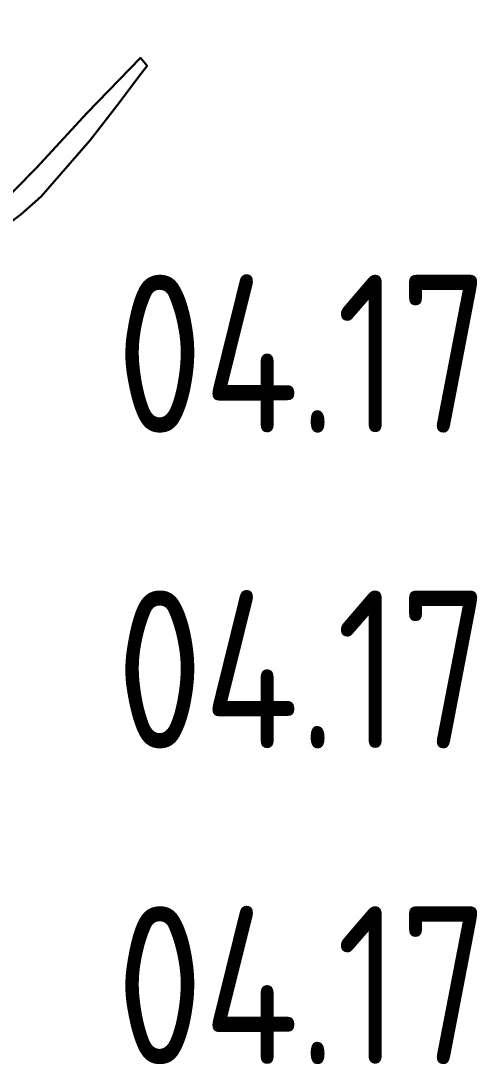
# Model space of a CAD drawing. Extents: x 16310088 to 16425637, y -218501 to -177893.
# Drawn here: x 16412544 to 16413267, y -216900 to -215248 of the extents above; entities that cross this region are included whole.
import ezdxf

# ---------------------------------------------------------------- set-up
doc = ezdxf.new("R2010")
doc.units = 0
doc.layers.get('0').update_dxf_attribs({"color": 250})
doc.layers.add('ТОНЕНЬКИЕ 0.0', color=7, linetype='Continuous', lineweight=0)
doc.styles.add('ГОСТ 2.304', font='CS_Gost2304.shx')

# ---------------------------------------------------------------- blocks, each defined once
blk = doc.blocks.new('A$C2E19621B')
at = {"layer": 'ТОНЕНЬКИЕ 0.0', "color": 7, "lineweight": 30, "ltscale": 100}
for points in [[(3.487, 6.009), (7.486, 10.818)], [(1.758, 3.233), (3.299, 4.716), (4.434, 5.746), (4.533, 5.746), (4.495, 5.639), (3.334, 4.602), (3.299, 4.467), (3.311, 4.372), (3.431, 4.302), (3.686, 4.364), (4.476, 4.832), (5.034, 5.223), (5.512, 5.566), (5.833, 5.797), (6.013, 5.93), (5.95, 6.015), (4.971, 5.275), (4.92, 5.182), (4.97, 5.089), (5.12, 4.996), (5.377, 4.996), (5.885, 5.194), (6.283, 5.393), (6.559, 5.622), (6.742, 5.775), (6.876, 5.886), (6.822, 5.951), (6.29, 5.523), (6.132, 5.396), (6.138, 5.289), (6.317, 5.211), (6.548, 5.252), (6.946, 5.456), (7.498, 5.726), (7.933, 5.994), (8.125, 6.112), (8.089, 6.171), (7.431, 5.747), (7.39, 5.578), (7.465, 5.384), (7.704, 5.384), (8.241, 5.565), (8.736, 5.868), (9.154, 6.097), (9.324, 6.19), (9.271, 6.272), (8.849, 5.998), (8.881, 5.84), (9.12, 5.84), (9.502, 5.943), (9.915, 6.104), (10.193, 6.201), (10.257, 6.273), (10.211, 6.314), (9.88, 6.172), (9.772, 6.048), (9.772, 5.992), (9.902, 5.936), (10.121, 5.936), (10.441, 6.108), (11.061, 6.438), (11.53, 6.615), (11.799, 6.359), (13.01, 7.127), (13.844, 7.749), (14.163, 8.034), (14.941, 8.926), (15.4, 9.521), (15.714, 9.936), (15.843, 10.107), (15.739, 10.231), (14.895, 9.359), (14.089, 8.489), (13.39, 7.785), (12.464, 6.898), (12.118, 6.561), (9.08, 2.837)], [(2.968, 7.01), (3.836, 8.05), (4.924, 9.142), (5.649, 9.739), (6.177, 10.174), (6.394, 10.118), (6.427, 9.972)], [(5.749, 9.213), (6.427, 9.972)], [(5.749, 9.213), (4.68, 8.017), (3.665, 6.673), (2.877, 5.516), (2.337, 4.716), (1.619, 3.709), (0.915, 2.689), (0.629, 2.211)], [(2.968, 7.01), (3.988, 7.936), (4.579, 8.166), (5.749, 9.213), (4.579, 8.166)], [(1.758, 3.233), (3.156, 4.862), (4.098, 6.164), (4.948, 7.338), (5.934, 8.951)], [(1.927, 5.605), (2.968, 7.01)], [(12.721, 6.059), (13.082, 6.2), (13.423, 6.265)], [(1.758, 3.233), (3.487, 6.009)], [(0.464, 3.259), (1.927, 5.605)], [(0, 0), (1.758, 3.233)], [(0.106, 2.275), (0.464, 3.259)], [(1.758, 3.233), (0.629, 2.211)], [(0.31, 2.085), (0.106, 2.275)], [(0.629, 2.211), (0.31, 2.085)]]:
    blk.add_lwpolyline(points, dxfattribs=at)

msp = doc.modelspace()

# ---------------------------------------------------------------- block references
at = {"color": 240, "lineweight": 106, "true_color": 0xed1f24, "xscale": 100, "yscale": 100, "zscale": 100}
msp.add_blockref('A$C2E19621B', (16411159.3, -216329.6), dxfattribs=at)

# ---------------------------------------------------------------- texts
at = {"style": 'ГОСТ 2.304'}
for p in [(16412694.8, -215899.9), (16412694.8, -216399.9), (16412694.8, -216899.9)]:
    msp.add_text('04.17', height=250, dxfattribs=at).set_placement(p)

doc.saveas('drawing.dxf')
